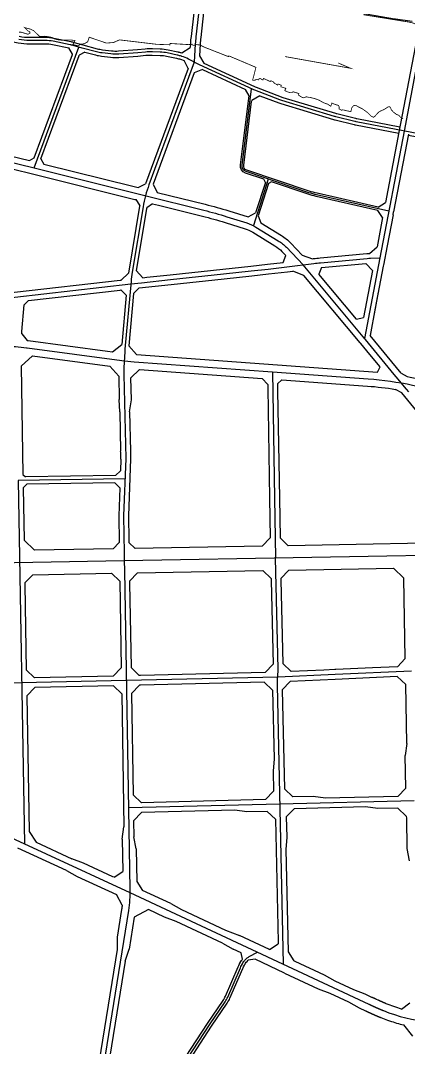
# Model space of a CAD drawing. Extents: x 529262 to 576451, y 2694391 to 2717535.
# Drawn here: x 545462 to 546417, y 2708469 to 2710997 of the extents above; entities that cross this region are included whole.
import ezdxf

# ---------------------------------------------------------------- set-up
doc = ezdxf.new("R2010")
doc.units = 0
for name, color, linetype in [('RD-中线', 40, 'Continuous'), ('RD-红线', 7, 'Continuous'), ('河流', 4, 'Continuous')]:
    doc.layers.add(name, color=color, linetype=linetype)

msp = doc.modelspace()

# ---------------------------------------------------------------- linework, layer by layer
at = {"layer": 'RD-中线', "linetype": 'Continuous', "flags": 128}
for points in [[(547865.715, 2710864.877, 0), (547866.042, 2710864.171)], [(546507.259, 2708530.041, 0), (546507.703, 2708530.02)], [(547179.742, 2708476.771, 0), (547180.253, 2708476.772)], [(545909.15, 2711092.044), (545893.931, 2710956.326, 0.01410633), (545892.52, 2710939.461), (545890.043, 2710894.674)], [(545890.043, 2710894.674), (545778.548, 2710592.627, 0.0471695), (545764.064, 2710538.038), (545737.309, 2710377.44, 0.01883563), (545734.438, 2710355.029), (545719.441, 2710188.366, 0.00791733), (545718.973, 2710182.05), (545716.629, 2710141.737, 0.02042539), (545716.348, 2710125.406), (545721.226, 2709918.855), (545715.98, 2709778.027), (545717.509, 2709686.149, 0.0000548), (545717.511, 2709686.039), (545717.831, 2709667.062)], [(546368.923, 2710527.463), (546191.352, 2710567.721, -0.02522084), (546171.937, 2710573.165), (546017.807, 2710624.894, -0.3568817), (546007.695, 2710640.973), (546031.126, 2710828.682)], [(544662.65, 2710238.161, -0.02273281), (544717.159, 2710236.627), (545134.255, 2710205.783, 0.01345122), (545295.463, 2710198.214), (545422.694, 2710195.668, -0.027271), (545477.044, 2710191.609, -0.00116986), (545478.9, 2710191.364), (545711.401, 2710160.08, 0.01533597), (545741.903, 2710156.925), (546082.349, 2710132.23)], [(546082.349, 2710132.23), (546317.978, 2710115.138, -0.06918977), (546533.464, 2710069.08), (546890.709, 2709939.19, 0.07408728), (546977.351, 2709921.552), (547233.041, 2709908.008)], [(546109.487, 2708674.211), (546094.577, 2709361.158, -0.0262683), (546095.063, 2709376.901), (546095.759, 2709385.24, 0.0262683), (546096.245, 2709400.983), (546090.323, 2709673.807)], [(545717.831, 2709667.062), (545718.233, 2709643.188, 0.00004036), (545718.235, 2709643.107), (545731.58, 2708859.048)], [(545731.58, 2708859.048, -0.0442731), (545727.794, 2708806.159), (545653.962, 2708348.529)], [(545731.047, 2708850.547), (546319.385, 2708576.408), (546319.788, 2708576.22, 0.00000412), (546320.191, 2708576.032, 0.00000741), (546320.594, 2708575.844, 0.00001058), (546320.997, 2708575.657, 0.00001372), (546321.4, 2708575.469, 0.00001684), (546321.803, 2708575.281, 0.00001994), (546322.206, 2708575.094, 0.00002305), (546322.608, 2708574.906, 0.00002614), (546323.011, 2708574.719, 0.00002924), (546323.414, 2708574.531, 0.00003233), (546323.817, 2708574.344, 0.00003543), (546324.22, 2708574.156, 0.00003852), (546324.623, 2708573.969, 0.00004161), (546325.026, 2708573.782, 0.0000447), (546325.43, 2708573.595, 0.00004779), (546325.833, 2708573.408, 0.00005088), (546326.236, 2708573.22, 0.00005397), (546326.639, 2708573.034, 0.00005706), (546327.042, 2708572.847, 0.00006015), (546327.446, 2708572.66, 0.00006323), (546327.849, 2708572.473, 0.00006632), (546328.252, 2708572.287, 0.00006941), (546328.656, 2708572.1, 0.0000725), (546329.059, 2708571.914, 0.00007559), (546329.463, 2708571.728, 0.00007867), (546329.866, 2708571.542, 0.00008176), (546330.27, 2708571.356, 0.00008485), (546330.674, 2708571.17, 0.00008794), (546331.078, 2708570.984, 0.00009102), (546331.481, 2708570.799, 0.00009411), (546331.885, 2708570.613, 0.0000972), (546332.289, 2708570.428, 0.00010028), (546332.693, 2708570.243, 0.00010337), (546333.098, 2708570.058, 0.00010646), (546333.502, 2708569.873, 0.00010955), (546333.906, 2708569.689, 0.00011263), (546334.311, 2708569.504, 0.00011572), (546334.715, 2708569.32, 0.00011881), (546335.12, 2708569.136, 0.00012189), (546335.524, 2708568.952, 0.00012498), (546335.929, 2708568.768, 0.00012807), (546336.334, 2708568.585, 0.00013115), (546336.739, 2708568.402, 0.00013424), (546337.144, 2708568.219, 0.00013733), (546337.549, 2708568.036, 0.00014042), (546337.954, 2708567.854, 0.0001435), (546338.359, 2708567.671, 0.00014659), (546338.765, 2708567.489, 0.00014968), (546339.17, 2708567.307, 0.00015276), (546339.576, 2708567.126, 0.00015585), (546339.982, 2708566.944, 0.00015894), (546340.388, 2708566.763, 0.00016202), (546340.794, 2708566.582, 0.00016511), (546341.2, 2708566.402, 0.0001682), (546341.606, 2708566.222, 0.00017128), (546342.012, 2708566.042, 0.00017437), (546342.419, 2708565.862, 0.00017746), (546342.825, 2708565.682, 0.00018054), (546343.232, 2708565.503, 0.00018363), (546343.639, 2708565.324, 0.00018672), (546344.046, 2708565.146, 0.0001898), (546344.453, 2708564.967, 0.00019289), (546344.86, 2708564.79, 0.00019598), (546345.268, 2708564.612, 0.00019906), (546345.675, 2708564.435, 0.00020215), (546346.083, 2708564.258, 0.00020524), (546346.491, 2708564.081, 0.00020832), (546346.899, 2708563.905, 0.00021141), (546347.307, 2708563.729, 0.0002145), (546347.715, 2708563.553, 0.00021758), (546348.124, 2708563.378, 0.00022067), (546348.532, 2708563.203, 0.00022375), (546348.941, 2708563.028, 0.00022684), (546349.35, 2708562.854, 0.00022993), (546349.759, 2708562.68, 0.00023301), (546350.168, 2708562.507, 0.0002361), (546350.578, 2708562.334, 0.00023919), (546350.987, 2708562.161, 0.00024227), (546351.397, 2708561.989, 0.00024536), (546351.807, 2708561.817, 0.00024845), (546352.217, 2708561.646, 0.00025153), (546352.627, 2708561.475, 0.00025462), (546353.037, 2708561.304, 0.00025771), (546353.448, 2708561.134, 0.00026079), (546353.859, 2708560.964, 0.00026388), (546354.27, 2708560.795, 0.00026697), (546354.681, 2708560.626, 0.00027005), (546355.092, 2708560.457, 0.00027314), (546355.503, 2708560.289, 0.00027623), (546355.915, 2708560.122, 0.07238842), (546467.789, 2708532.564, -0.00027623)]]:
    msp.add_lwpolyline(points, format="xyb", dxfattribs=at)
for points in [[(546458.658, 2710998.91), (546406.516, 2710724.587)], [(546406.516, 2710724.587), (546347.033, 2710412.678)], [(546071.817, 2710606.767), (546035.49, 2710492.198)], [(546347.033, 2710412.678), (546309.271, 2710214.664)], [(545456.633, 2709864.524), (545471.857, 2708970.226)], [(546425.077, 2709395.672), (546236.768, 2709387.273), (546096.677, 2709381.099), (545722.351, 2709372.329)], [(545722.351, 2709372.329), (545464.728, 2709366.759), (545195.727, 2709359.804), (545073.987, 2709357.175)], [(546431.285, 2709076.384), (546100.934, 2709068.277), (545728.175, 2709059.131)], [(545318.414, 2709041.076), (545731.047, 2708850.547)]]:
    msp.add_lwpolyline(points, dxfattribs=at)
at = {"layer": 'RD-中线', "linetype": 'Continuous'}
for points in [[(546464.029, 2710714.019), (546288.814, 2710747.709, -0.01286934), (546285.295, 2710748.48), (546238.835, 2710759.921, -0.01286934), (546235.36, 2710760.872), (546105.685, 2710799.98, -0.01776387), (546100.978, 2710801.584), (546039.29, 2710825.083, -0.01776387), (546034.709, 2710827.017), (545903.261, 2710888.1, -0.00754984), (545899.998, 2710889.677), (545875.533, 2710901.957, 0.03627477), (545859.468, 2710908.612), (545858.325, 2710908.991, 0.02236969), (545849.718, 2710911.423, 0.00551352), (545847.566, 2710911.904), (545823.713, 2710916.954, 0.04491572), (545805.91, 2710919.081), (545787.012, 2710919.631, 0.04225179), (545770.143, 2710919.357), (545750.688, 2710917.392), (545704.114, 2710914.04, -0.04784591), (545685.025, 2710914.493), (545662.944, 2710917.142, -0.03487332), (545649.26, 2710919.76), (545613.742, 2710929.164), (545591.87, 2710935.41, 0.01951895), (545584.287, 2710937.259), (545542.78, 2710945.677, 0.05007007), (545522.902, 2710947.673), (545484.942, 2710947.673, -0.04544068), (545457.846, 2710950.141)], [(545717.827, 2709667.062), (543423.108, 2709625.377, -0.04854963), (543365.166, 2709629.956), (541235.627, 2710008.415)], [(549232.671, 2709224.473), (549127.751, 2709224.959, -0.07773036), (548700.587, 2709293.801), (548234.481, 2709445.647, -0.00241198), (548225.322, 2709448.68), (547829.908, 2709581.729, 0.03180471), (547584.335, 2709647.318), (547516.825, 2709660.821, 0.04076391), (547387.471, 2709675.884), (547173.199, 2709683.266, 0.00380702), (547164.065, 2709683.511), (547013.533, 2709686.404, 0.00491627), (547001.735, 2709686.514), (546784.388, 2709686.416, 0.00447514), (546779.018, 2709686.366), (546641.895, 2709683.849, -0.00004733), (546641.838, 2709683.848), (545717.831, 2709667.062)], [(545756.263, 2708287.869), (545818.22, 2708362.816), (545844.65, 2708398.002, 0.01728267), (545847.42, 2708401.968), (545927.281, 2708525.168), (545966.029, 2708581.979, 0.04719187), (545972.399, 2708593.522), (546003.819, 2708665.825, -0.01988451), (546006.238, 2708670.837), (546008.513, 2708675.108, -0.00101123), (546008.647, 2708675.358, -0.01927111), (546011.383, 2708680.006, -0.06109378), (546016.047, 2708685.627), (546019.021, 2708688.432, -0.06466787), (546025.279, 2708692.965), (546045.57, 2708703.993)]]:
    msp.add_lwpolyline(points, format="xyb", dxfattribs=at)
at = {"layer": 'RD-中线'}
for points in [[(545495.661, 2710634.112), (545605.448, 2710931.532)], [(546347.033, 2710412.678), (546347.788, 2710412.705)], [(546387.251, 2710120.23), (546382.462, 2710126.03)], [(546412.801, 2710089.278), (546387.251, 2710120.23)], [(546417.853, 2710083.157), (546412.801, 2710089.278)], [(545719.354, 2709868.59), (545456.633, 2709864.524)], [(546087.546, 2709821.131), (546089.999, 2709674.259)]]:
    msp.add_lwpolyline(points, dxfattribs=at)
for points in [[(545211.993, 2710700.06), (545234.195, 2710695.685, -0.00446922), (545236.821, 2710695.143), (545303.416, 2710680.781, -0.0065006), (545307.217, 2710679.91), (545495.667, 2710634.11), (545768.724, 2710566.011)], [(545768.724, 2710566.011), (545913.513, 2710530.036, -0.01477346), (545970.405, 2710514.103), (546019.402, 2710498.805, -0.06207154), (546041.919, 2710488.571), (546096.552, 2710455.031, -0.06525728), (546116.748, 2710438.668), (546157.792, 2710395.446)], [(545733.87, 2710348.713), (545760.004, 2710351.517), (545831.686, 2710359.235), (545961.97, 2710373.294), (546030.328, 2710380.621), (546071.749, 2710385.092), (546117.78, 2710390.384), (546184.673, 2710398.846, -0.00829452), (546201.162, 2710400.655), (546315.717, 2710411.299, -0.01405931), (546324.134, 2710411.843), (546347.033, 2710412.678)], [(546382.462, 2710126.03), (546311.704, 2710211.748, 0.00183682), (546310.295, 2710213.442), (546157.792, 2710395.446)], [(545178.992, 2710298.772), (545204.782, 2710294.876, 0.06415831), (545243.11, 2710294.039), (545448.571, 2710315.969), (545733.87, 2710348.713)]]:
    msp.add_lwpolyline(points, format="xyb", dxfattribs=at)
at = {"layer": 'RD-中线', "flags": 128}
msp.add_lwpolyline([(546082.349, 2710132.23), (546087.546, 2709821.131)], dxfattribs=at)
at = {"layer": 'RD-中线', "linetype": 'Continuous'}
msp.add_lwpolyline([(545717.831, 2709667.062), (545717.827, 2709667.062)], dxfattribs=at)
at = {"layer": 'RD-红线', "linetype": 'Continuous'}
for p, q in [((545706.508, 2710033.815), (545705.549, 2710063.8)), ((545959.428, 2708726.48), (545985.671, 2708711.77)), ((546075.065, 2708710.384), (546072.034, 2708711.796)), ((546138.301, 2708680.919), (546135.269, 2708682.331))]:
    msp.add_line(p, q, dxfattribs=at)
at = {"layer": 'RD-红线'}
for p, q in [((545706.508, 2710033.815), (545708.798, 2709936.827)), ((545617.059, 2708923.281), (545588.879, 2708933.815)), ((545832.335, 2708823.529), (545858.57, 2708808.778)), ((545966.779, 2708758.358), (546001.087, 2708744.854))]:
    msp.add_line(p, q, dxfattribs=at)
at = {"layer": 'RD-红线', "linetype": 'Continuous', "flags": 128}
for points in [[(545894.3, 2711067.3), (545882.005, 2710957.663, 0.01410633), (545880.538, 2710940.123), (545879.984, 2710930.095)], [(545918.018, 2711063.443), (545905.856, 2710954.989, 0.01410633), (545904.501, 2710938.798), (545902.886, 2710909.587)], [(545286.098, 2710959.373), (545286.816, 2710959.316), (545362.579, 2710952.072, 0.01028433), (545375.212, 2710951.125), (545412.976, 2710949.077, -0.03187288), (545430.936, 2710946.949), (545456.401, 2710942.272, 0.04544068), (545484.942, 2710939.673), (545522.902, 2710939.673, -0.05007007), (545541.19, 2710937.837), (545581.483, 2710929.665)], [(545620.925, 2710918.986), (545647.213, 2710912.027, 0.03487332), (545661.992, 2710909.198), (545684.072, 2710906.55, 0.04784591), (545704.689, 2710906.06), (545751.377, 2710909.421), (545770.947, 2710911.398, -0.04266905), (545786.619, 2710911.639), (545805.677, 2710911.084, -0.04491572), (545822.056, 2710909.128), (545845.909, 2710904.077, -0.02788656), (545855.807, 2710901.397), (545865.251, 2710898.266)], [(545913.273, 2710892.27), (546038.08, 2710834.272, 0.01776387), (546042.137, 2710832.559), (546103.826, 2710809.06, 0.01776387), (546107.995, 2710807.639), (546237.67, 2710768.531, 0.01286934), (546240.748, 2710767.689), (546287.208, 2710756.248, 0.01286934), (546290.325, 2710755.565), (546396.316, 2710735.185)], [(546061.222, 2710606.104), (546016.534, 2710621.102, -0.3568817), (546003.726, 2710641.468), (546024.208, 2710805.561), (546024.92, 2710811.263)], [(546051.753, 2710811.775), (546098.13, 2710794.108, 0.01776387), (546103.375, 2710792.321), (546233.05, 2710753.213, 0.01286934), (546236.922, 2710752.153), (546283.382, 2710740.712, 0.01286934), (546287.304, 2710739.853), (546393.323, 2710719.467)], [(546342.821, 2710537.482), (546192.237, 2710571.622, -0.02522084), (546173.21, 2710576.957), (546019.08, 2710628.687, -0.3568817), (546011.664, 2710640.477), (546031.273, 2710797.572), (546031.528, 2710799.615)], [(546416.892, 2710714.936), (546462.518, 2710706.163, 0.01599056)], [(546342.331, 2710529.39), (546190.468, 2710563.82, -0.02522084), (546170.665, 2710569.373), (546080.185, 2710599.74)], [(545478.295, 2710209.596, -0.00051881), (545479.361, 2710209.459, -0.00116986), (545481.3, 2710209.203), (545676.328, 2710182.961), (545688.803, 2710181.283)], [(546105.572, 2710112.498), (546316.676, 2710097.185, -0.02214368), (546385.437, 2710089.124), (546385.587, 2710089.099)], [(546413.792, 2710120.666, -0.03995111), (546539.614, 2710085.997), (546896.859, 2709956.106, 0.07408728), (546978.303, 2709939.527), (547619.782, 2709905.548)], [(545712.568, 2708819.893, -0.00983799), (545711.011, 2708808.867), (545700.042, 2708740.88)], [(546400.417, 2708563.977, -0.02610094), (546362.787, 2708577.029, -0.00027623), (546362.394, 2708577.189, -0.00027314), (546362.001, 2708577.349, -0.00027005), (546361.608, 2708577.51, -0.00026697), (546361.215, 2708577.672, -0.00026388), (546360.821, 2708577.834, -0.00026079), (546360.428, 2708577.996, -0.00025771), (546360.035, 2708578.159, -0.00025462), (546359.642, 2708578.323, -0.00025153), (546359.249, 2708578.487, -0.00024845), (546358.855, 2708578.651, -0.00024536), (546358.462, 2708578.816, -0.00024227), (546358.069, 2708578.981, -0.00023919), (546357.675, 2708579.147, -0.0002361), (546357.282, 2708579.314, -0.00023301), (546356.888, 2708579.48, -0.00022993), (546356.494, 2708579.648, -0.00022684), (546356.101, 2708579.815, -0.00022375), (546355.707, 2708579.983, -0.00022067), (546355.313, 2708580.152, -0.00021758), (546354.92, 2708580.321, -0.0002145), (546354.526, 2708580.49, -0.00021141), (546354.132, 2708580.66, -0.00020832), (546353.738, 2708580.831, -0.00020524), (546353.344, 2708581.001, -0.00020215), (546352.949, 2708581.172, -0.00019906), (546352.555, 2708581.344, -0.00019598), (546352.161, 2708581.516, -0.00019289), (546351.767, 2708581.688, -0.0001898), (546351.372, 2708581.861, -0.00018672), (546350.978, 2708582.034, -0.00018363), (546350.583, 2708582.207, -0.00018054), (546350.188, 2708582.381, -0.00017746), (546349.794, 2708582.555, -0.00017437), (546349.399, 2708582.73, -0.00017128), (546349.004, 2708582.905, -0.0001682), (546348.609, 2708583.08, -0.00016511), (546348.214, 2708583.256, -0.00016202), (546347.819, 2708583.432, -0.00015894), (546347.423, 2708583.608, -0.00015585), (546347.028, 2708583.785, -0.00015276), (546346.632, 2708583.962, -0.00014968), (546346.237, 2708584.139, -0.00014659), (546345.841, 2708584.317, -0.0001435), (546345.445, 2708584.495, -0.00014042), (546345.05, 2708584.673, -0.00013733), (546344.654, 2708584.852, -0.00013424), (546344.257, 2708585.031, -0.00013115), (546343.861, 2708585.21, -0.00012807), (546343.465, 2708585.39, -0.00012498), (546343.068, 2708585.57, -0.00012189), (546342.672, 2708585.75, -0.00007274), (546342.429, 2708585.86), (546338.782, 2708587.529, -0.00001877), (546338.7, 2708587.566, -0.00008794), (546338.302, 2708587.749, -0.00008485), (546337.904, 2708587.932, -0.00008176), (546337.505, 2708588.116, -0.00007867), (546337.107, 2708588.3, -0.00007559), (546336.708, 2708588.484, -0.0000725), (546336.31, 2708588.668, -0.00006941), (546335.911, 2708588.852, -0.00006632), (546335.512, 2708589.036, -0.00006323), (546335.113, 2708589.221, -0.00006015), (546334.713, 2708589.406, -0.00005706), (546334.314, 2708589.591, -0.00005397), (546333.914, 2708589.777, -0.00005088), (546333.515, 2708589.962, -0.00004779), (546333.115, 2708590.148, -0.0000447), (546332.714, 2708590.333, -0.00004161), (546332.314, 2708590.519, -0.00003852), (546331.914, 2708590.706, -0.00003543), (546331.513, 2708590.892, -0.00003233), (546331.112, 2708591.078, -0.00002924), (546330.711, 2708591.265, -0.00002614), (546330.31, 2708591.452, -0.00002305), (546329.909, 2708591.638, -0.00001994), (546329.507, 2708591.825, -0.00001684), (546329.105, 2708592.013, -0.00001372), (546328.703, 2708592.2, -0.00001058), (546328.301, 2708592.387, -0.00000741), (546327.899, 2708592.575, -0.00000412), (546327.496, 2708592.762), (546311.058, 2708600.421), (546282.915, 2708611.053), (546237.058, 2708632.42), (546210.815, 2708647.13), (546138.301, 2708680.919), (546135.269, 2708682.331)]]:
    msp.add_lwpolyline(points, format="xyb", dxfattribs=at)
at = {"layer": 'RD-红线'}
for points in [[(545938.635, 2711079.229), (546070.117, 2711059.057, -0.03110652), (546077.647, 2711057.417), (546099.665, 2711051.166, 0.02177697), (546106.273, 2711049.597), (546137.812, 2711043.547, 0.00456304), (546139.213, 2711043.292), (546382.886, 2711001.144, 0.00919477), (546385.721, 2711000.707), (546426.438, 2710995.197)], [(545245.736, 2710708.566), (545306.578, 2710695.444, -0.0065006), (545310.76, 2710694.486), (545484.407, 2710652.284)], [(545247.204, 2710677.559), (545300.253, 2710666.119, -0.0065006), (545303.675, 2710665.334), (545492.081, 2710619.545), (545744.048, 2710556.705), (545746.737, 2710556.035)], [(545484.407, 2710652.284), (545496.149, 2710658.538, 0.38085938)], [(545512.558, 2710656.787), (545519.52, 2710643.621, 0.44657243)], [(546065.032, 2710598.603), (546061.222, 2710606.104, 0.40931236)], [(546080.185, 2710599.74), (546072.557, 2710595.865, 0.41913181)], [(545798.992, 2710573.946), (545917.13, 2710544.594, -0.01477346), (545974.875, 2710528.421), (546022.408, 2710513.581)], [(545787.61, 2710545.862), (545801.849, 2710542.324), (545909.896, 2710515.479, -0.01477346), (545965.934, 2710499.784), (546014.932, 2710484.487, -0.06207154), (546034.071, 2710475.788), (546088.705, 2710442.247, -0.06525728), (546105.871, 2710428.34), (546115.398, 2710418.307)], [(546353.749, 2710511.952), (546342.331, 2710529.39, 0.40414341)], [(546342.821, 2710537.482), (546360.872, 2710549.301, 0.42435593)], [(546022.408, 2710513.581), (546041.177, 2710523.366, 0.41291765)], [(546047.304, 2710516.223), (546053.755, 2710498.906, 0.34455264)], [(546053.755, 2710498.906), (546104.4, 2710467.814, -0.06525728), (546127.625, 2710448.997), (546155.55, 2710419.591)], [(546321.388, 2710423.735), (546340.02, 2710439.962, 0.34578669)], [(546109.288, 2710401.487), (546115.398, 2710418.307, 0.6185822)], [(546155.55, 2710419.591), (546181.069, 2710410.486, 0.23865175)], [(546181.069, 2710410.486), (546183.167, 2710410.751, -0.00829452), (546200.052, 2710412.603), (546314.607, 2710423.248, -0.01049217), (546321.388, 2710423.735, -0.01049217)], [(546159.778, 2710369.721), (546133.018, 2710380.216, 0.25512762)], [(546203.387, 2710388.81), (546196.647, 2710372.43, 0.60473479)], [(546328.818, 2710381.221), (546312.696, 2710398.967, 0.49915771)], [(545205.834, 2710307.096), (545211.116, 2710306.132, 0.05582698), (545241.837, 2710305.972), (545447.25, 2710327.896), (545707.204, 2710357.731), (545710.276, 2710358.084)], [(546347.69, 2710144.591), (546322.387, 2710175.244), (546300.137, 2710202.198, 0.00183682), (546298.798, 2710203.808), (546159.778, 2710369.721)], [(546289.409, 2710261.724), (546306.897, 2710266.273, 0.63243656)], [(545492.17, 2710171.416), (545463.84, 2710146.214, 0.45909524)], [(545704.184, 2710121.617), (545682.525, 2710145.803, 0.36883874)], [(545755.481, 2710137.892), (545734.04, 2710117.473, 0.44262657)], [(546399.209, 2710129.306), (546413.792, 2710120.666, 0.1746696)], [(546070.864, 2710101.314), (546056.951, 2710116.025, 0.38834733)], [(546105.572, 2710112.498), (546094.85, 2710102.357, 0.4405617)], [(546400.71, 2710080.363), (546385.437, 2710089.124, 0.18190218)], [(546668.556, 2709754.243), (546565.78, 2709881.889, 0.00493903), (546562.206, 2709886.24), (546480.905, 2709983.227, -0.00188807), (546479.383, 2709985.056), (546400.71, 2710080.362)], [(545468.377, 2709879.698), (545474.469, 2709873.801, 0.41376097)], [(545696.292, 2709877.234), (545708.098, 2709888.786, 0.39885778)], [(545477.798, 2709855.851), (545468.939, 2709846.699, 0.4146663)], [(545706.532, 2709846.757), (545694.355, 2709859.202, 0.42973791)], [(546390.425, 2709406.138), (546409.53, 2709426.504, 0.40682517)], [(545476.558, 2709399.114), (545496.987, 2709379.459, 0.41556082)], [(545690.738, 2709383.649), (545710.303, 2709403.984, 0.41286713)], [(545734.294, 2709404.746), (545754.759, 2709385.092, 0.41609036)], [(546064.459, 2709392.347), (546083.986, 2709412.776, 0.41370943)], [(546107.963, 2709414.074), (546128.839, 2709394.528, 0.42077241)], [(546082.844, 2709348.732), (546062.38, 2709368.292, 0.41471788)], [(546125.938, 2709370.377), (546106.823, 2709349.962, 0.40768498)], [(546410.764, 2709362.496), (546389.877, 2709382.09, 0.42164076)], [(545497.212, 2709355.459), (545477.647, 2709335.123, 0.41286759)], [(545711.392, 2709339.993), (545690.963, 2709359.648, 0.41556128)], [(545754.911, 2709361.089), (545735.383, 2709340.754, 0.41233925)], [(545739.624, 2709091.572), (545760.112, 2709071.918, 0.41641516)], [(546065.741, 2709079.417), (546085.245, 2709099.845, 0.41338525)], [(546112.126, 2709105.619), (546132.612, 2709086.06, 0.4150437)], [(546391.17, 2709087.403), (546410.676, 2709107.783, 0.41267612)], [(545760.22, 2709047.914), (545740.713, 2709027.58, 0.41201539)], [(546089.742, 2709030.935), (546069.256, 2709050.495, 0.41504236)], [(546136.127, 2709057.137), (546116.623, 2709036.709, 0.41338391)], [(546412.006, 2709038.794), (546391.519, 2709058.403, 0.41575268)], [(545483.331, 2709001.234), (545500.75, 2708974.508, 0.28787932)], [(545692.556, 2708888.422), (545713.842, 2708902.295, 0.55294002)], [(545748.257, 2708878.17), (545762.695, 2708855.934, 0.2869411)], [(545712.568, 2708819.893), (545698.23, 2708845.598, 0.32552546)], [(545777.649, 2708808.698), (545742.41, 2708790.019, 0.49759335)], [(546075.065, 2708710.384), (546096.397, 2708724.306, 0.55560351)], [(546120.834, 2708704.45), (546135.269, 2708682.331, 0.28567465)], [(546112.438, 2708652.702), (546195.399, 2708614.046), (546223.542, 2708603.415), (546269.4, 2708582.047), (546295.642, 2708567.337), (546311.677, 2708559.865), (546312.08, 2708559.677, 0.00000412), (546312.483, 2708559.49, 0.00000741), (546312.887, 2708559.302, 0.00001058), (546313.29, 2708559.114, 0.00001372), (546313.694, 2708558.926, 0.00001684), (546314.098, 2708558.737, 0.00001994), (546314.502, 2708558.549, 0.00002305), (546314.907, 2708558.361, 0.00002614), (546315.312, 2708558.173, 0.00002924), (546315.717, 2708557.984, 0.00003233), (546316.122, 2708557.796, 0.00003543), (546316.527, 2708557.607, 0.00003852), (546316.933, 2708557.419, 0.00004161), (546317.338, 2708557.23, 0.0000447), (546317.745, 2708557.042, 0.00004779), (546318.151, 2708556.853, 0.00005088), (546318.557, 2708556.664, 0.00005397), (546318.964, 2708556.476, 0.00005706), (546319.371, 2708556.287, 0.00006015), (546319.778, 2708556.099, 0.00006323), (546320.186, 2708555.91, 0.00006632), (546320.594, 2708555.721, 0.00006941), (546321.002, 2708555.533, 0.0000725), (546321.41, 2708555.344, 0.00007559), (546321.819, 2708555.156, 0.00007867), (546322.228, 2708554.967, 0.00008176), (546322.637, 2708554.779, 0.00008485), (546323.046, 2708554.59, 0.00008794), (546323.456, 2708554.402, 0.00009102), (546323.865, 2708554.214, 0.00009411), (546324.276, 2708554.025, 0.0000972), (546324.686, 2708553.837, 0.00010028), (546325.097, 2708553.649, 0.00010337), (546325.508, 2708553.461, 0.00010646), (546325.919, 2708553.273, 0.00010955), (546326.331, 2708553.085, 0.00011263), (546326.743, 2708552.897, 0.00011572), (546327.155, 2708552.71, 0.00011881), (546327.567, 2708552.522, 0.00012189), (546327.98, 2708552.334, 0.00012498), (546328.393, 2708552.147, 0.00012807), (546328.806, 2708551.96, 0.00013115), (546329.22, 2708551.773, 0.00013424), (546329.634, 2708551.586, 0.00013733), (546330.048, 2708551.399, 0.00014042), (546330.463, 2708551.212, 0.0001435), (546330.878, 2708551.025, 0.00014659), (546331.293, 2708550.839, 0.00014968), (546331.708, 2708550.653, 0.00015276), (546332.124, 2708550.466, 0.00015585), (546332.54, 2708550.28, 0.00015894), (546332.957, 2708550.095, 0.00016202), (546333.374, 2708549.909, 0.00016511), (546333.791, 2708549.723, 0.0001682), (546334.208, 2708549.538, 0.00017128), (546334.626, 2708549.353, 0.00017437), (546335.044, 2708549.168, 0.00017746), (546335.463, 2708548.984, 0.00018054), (546335.881, 2708548.799, 0.00018363), (546336.301, 2708548.615, 0.00018672), (546336.72, 2708548.431, 0.0001898), (546337.14, 2708548.247, 0.00019289), (546337.56, 2708548.063, 0.00019598), (546337.981, 2708547.88, 0.00019906), (546338.401, 2708547.697, 0.00020215), (546338.823, 2708547.514, 0.00020524), (546339.244, 2708547.331, 0.00020832), (546339.666, 2708547.149, 0.00021141), (546340.088, 2708546.967, 0.0002145), (546340.511, 2708546.785, 0.00021758), (546340.934, 2708546.604, 0.00022067), (546341.358, 2708546.422, 0.00022375), (546341.781, 2708546.241, 0.00022684), (546342.205, 2708546.061, 0.00022993), (546342.63, 2708545.88, 0.00023301), (546343.055, 2708545.7, 0.0002361), (546343.48, 2708545.521, 0.00023919), (546343.906, 2708545.341, 0.00024227), (546344.332, 2708545.162, 0.00024536), (546344.758, 2708544.983, 0.00024845), (546345.185, 2708544.805, 0.00025153), (546345.612, 2708544.627, 0.00025462), (546346.04, 2708544.449, 0.00025771), (546346.467, 2708544.272, 0.00026079), (546346.896, 2708544.094, 0.00026388), (546347.325, 2708543.918, 0.00026697), (546347.754, 2708543.741, 0.00027005), (546348.183, 2708543.566, 0.00027314), (546348.613, 2708543.39, 0.00027623), (546349.043, 2708543.215, 0.01086168), (546366.02, 2708536.741), (546370.879, 2708535.042, 0.02169813), (546405.68, 2708524.774)], [(546400.417, 2708563.977), (546420.861, 2708579.655, 0.5053714)], [(546428.414, 2708497.041), (546405.68, 2708524.774, 0.33172201)]]:
    msp.add_lwpolyline(points, format="xyb", dxfattribs=at)
at = {"layer": 'RD-红线', "linetype": 'Continuous'}
for points in [[(545459.291, 2710958.009, 0.04544068), (545484.942, 2710955.673), (545522.902, 2710955.673, -0.05007007), (545544.371, 2710953.518), (545585.878, 2710945.099, -0.01951895), (545594.067, 2710943.102), (545615.864, 2710936.877), (545651.308, 2710927.494, 0.03487332), (545663.897, 2710925.085), (545685.978, 2710922.436, 0.04784591), (545703.54, 2710922.019), (545749.999, 2710925.363), (545769.339, 2710927.317, -0.0418818), (545787.398, 2710927.623), (545806.142, 2710927.077, -0.04491572), (545825.37, 2710924.781), (545849.223, 2710919.73, -0.00551352), (545851.548, 2710919.211, -0.01791327), (545859.011, 2710917.173), (545859.136, 2710917.12)], [(545590.355, 2710913.748), (545581.483, 2710929.665, 0.45992222)], [(545620.925, 2710918.986), (545606.596, 2710911.542, 0.38671042)], [(545859.136, 2710917.12), (545879.984, 2710930.095, 0.51986126)], [(545902.886, 2710909.587), (545913.273, 2710892.27, 0.30688274)], [(545874.602, 2710878.834), (545865.251, 2710898.266, 0.42404357)], [(545910.074, 2710876.113), (545889.681, 2710867.704, 0.43825869)], [(546024.92, 2710811.263), (546016.357, 2710826.724, 0.32584092)], [(546051.753, 2710811.775), (546031.528, 2710799.615, 0.48632005)], [(545752.118, 2710585.612), (545769.819, 2710594.972, 0.38257814)], [(545788.537, 2710593.698), (545798.992, 2710573.946, 0.44683742)], [(545755.67, 2710542.42), (545746.737, 2710556.035, 0.39116363)], [(545787.61, 2710545.862), (545772.88, 2710536.188, 0.43738262)], [(545747.083, 2710381.34), (545763.485, 2710363.961, 0.49642173)], [(545710.276, 2710358.084), (545727.723, 2710374.667, 0.33456796)], [(545722.32, 2710320.783), (545709, 2710333.78, 0.47531272)], [(545754.128, 2710338.815), (545740.794, 2710325.246, 0.35762409)], [(545481.72, 2710307.694), (545471.13, 2710296.763, 0.35765025)], [(545688.803, 2710181.283), (545711.389, 2710199.312, 0.42716187)], [(545729.191, 2710196.294), (545747.663, 2710174.554, 0.41929974)], [(545471.135, 2709717.657), (545496.591, 2709693.087, 0.41461071)], [(546057.541, 2709703.396), (546077.171, 2709723.727, 0.4137233)], [(546101.171, 2709723.952), (546121.554, 2709704.29, 0.41498229)], [(545690.357, 2709696.648), (545705.079, 2709711.895, 0.41370461)], [(545729.074, 2709712.388), (545744.348, 2709697.64, 0.41472269)], [(546079.404, 2709623.851), (546059.042, 2709643.414, 0.41324012)], [(546123.018, 2709644.307), (546103.41, 2709623.876, 0.41490933)], [(546405.707, 2709624.765), (546380.228, 2709649.278, 0.41422635)], [(545492.552, 2709633.002), (545472.922, 2709612.665, 0.41381653)], [(545706.679, 2709616.907), (545686.314, 2709636.563, 0.41461117)], [(545750.303, 2709637.739), (545730.674, 2709617.402, 0.41381607)], [(545782.169, 2708328.625), (545813.506, 2708366.531), (545839.853, 2708401.606, 0.01728267), (545842.386, 2708405.232), (545922.285, 2708528.49), (545961.072, 2708585.36, 0.04719187), (545966.896, 2708595.914), (545998.316, 2708668.216, -0.01988451), (546000.943, 2708673.658), (546003.218, 2708677.929, -0.00101123), (546003.363, 2708678.2, -0.01927111), (546006.334, 2708683.247, -0.03210762), (546009.073, 2708686.966)], [(545795.965, 2708326.479), (545822.933, 2708359.101), (545849.448, 2708394.398, 0.01728267), (545852.455, 2708398.704), (545932.278, 2708521.845), (545970.986, 2708578.598, 0.04719187), (545977.902, 2708591.131), (546009.322, 2708663.434, -0.01988451), (546011.534, 2708668.016), (546013.809, 2708672.287, -0.00101123), (546013.931, 2708672.515, -0.01927111), (546016.433, 2708676.765, -0.06109378), (546020.164, 2708681.262), (546023.005, 2708683.942)], [(546009.073, 2708686.966), (546005.641, 2708702.464, 0.49349766)], [(546039.633, 2708686.626), (546023.005, 2708683.942, 0.30719502)]]:
    msp.add_lwpolyline(points, format="xyb", dxfattribs=at)
at = {"layer": 'RD-红线', "linetype": 'Continuous', "flags": 128}
for points in [[(546441.708, 2710973.999), (546393.795, 2710721.923)], [(545874.602, 2710878.834), (545769.819, 2710594.972)], [(545889.681, 2710867.704), (545788.537, 2710593.698)], [(545910.074, 2710876.113), (546016.357, 2710826.724)], [(546393.792, 2710721.923), (546360.872, 2710549.301)], [(546417.36, 2710717.391), (546380.909, 2710526.253)], [(546065.032, 2710598.603), (546041.177, 2710523.366)], [(546072.557, 2710595.865), (546047.304, 2710516.223)], [(545755.67, 2710542.42), (545755.214, 2710539.686), (545727.723, 2710374.667)], [(545772.88, 2710536.188), (545772.346, 2710532.987), (545747.083, 2710381.34)], [(546353.749, 2710511.952), (546340.02, 2710439.962)], [(546379.41, 2710518.394), (546364.884, 2710442.225), (546355.881, 2710395.014)], [(546379.41, 2710518.394), (546380.909, 2710526.253)], [(546357.243, 2710402.157), (546355.302, 2710391.979), (546335.584, 2710288.581)], [(546328.818, 2710381.221), (546306.897, 2710266.273)], [(545740.794, 2710325.246), (545729.191, 2710196.294)], [(546343.166, 2710328.341), (546332.967, 2710274.862)], [(545722.32, 2710320.783), (545711.389, 2710199.312)], [(545465.246, 2710225.714), (545465.742, 2710231.712), (545471.13, 2710296.763)], [(546335.584, 2710288.581), (546322.85, 2710221.808)], [(545492.17, 2710171.416), (545682.525, 2710145.803)], [(545463.84, 2710146.214), (545468.377, 2709879.698)], [(545755.481, 2710137.892), (546056.951, 2710116.025)], [(545704.184, 2710121.617), (545705.549, 2710063.8)], [(545730.523, 2710033.434), (545732.792, 2709937.394)], [(545709.149, 2709917), (545708.098, 2709888.786)], [(545733.218, 2709918.408), (545727.984, 2709777.903), (545728.991, 2709717.396), (545729.074, 2709712.388)], [(545468.939, 2709846.699), (545471.133, 2709717.784), (545471.135, 2709717.657)], [(545706.532, 2709846.757), (545703.976, 2709778.151), (545705.077, 2709712.021), (545705.079, 2709711.895)], [(545690.357, 2709696.648), (545496.591, 2709693.087)], [(546057.541, 2709703.396), (545744.348, 2709697.64)], [(546624.568, 2709714.013), (546121.554, 2709704.29)], [(545750.303, 2709637.739), (546059.042, 2709643.414)], [(546123.018, 2709644.307), (546380.228, 2709649.278)], [(545492.552, 2709633.002), (545686.314, 2709636.563)], [(545706.679, 2709616.907), (545710.303, 2709403.984)], [(545730.674, 2709617.402), (545730.757, 2709612.536), (545734.294, 2709404.746)], [(546079.404, 2709623.851), (546079.51, 2709618.995), (546083.986, 2709412.776)], [(546103.41, 2709623.876), (546103.51, 2709619.269), (546107.963, 2709414.074)], [(546409.53, 2709426.504), (546405.707, 2709624.765)], [(545472.922, 2709612.665), (545473.005, 2709607.799), (545476.558, 2709399.114)], [(546064.459, 2709392.347), (545757.758, 2709385.162), (545754.759, 2709385.092)], [(546238.563, 2709399.365), (546236.233, 2709399.261), (546208.873, 2709398.055), (546128.839, 2709394.528)], [(546328.856, 2709403.392), (546238.563, 2709399.365)], [(546390.425, 2709406.138), (546328.856, 2709403.392)], [(545690.738, 2709383.649), (545496.987, 2709379.459)], [(546062.38, 2709368.292), (545757.911, 2709361.159), (545754.911, 2709361.089)], [(546389.877, 2709382.09), (546237.302, 2709375.285), (546125.938, 2709370.377)], [(545690.963, 2709359.648), (545497.212, 2709355.459)], [(545711.392, 2709339.993), (545716.969, 2709012.364)], [(545735.383, 2709340.754), (545739.624, 2709091.572)], [(546413.554, 2709217.859), (546410.764, 2709362.496)], [(545477.647, 2709335.123), (545483.331, 2709001.234)], [(546413.554, 2709217.859), (546409.134, 2709187.742)], [(546410.676, 2709107.783), (546409.133, 2709187.768)], [(546182.597, 2709087.286), (546132.612, 2709086.06)], [(546212.711, 2709083.024), (546182.597, 2709087.286)], [(546391.17, 2709087.403), (546212.711, 2709083.024)], [(546311.421, 2709061.439), (546136.127, 2709057.137)], [(546341.534, 2709057.176), (546311.421, 2709061.439)], [(545989.577, 2709053.541), (545760.22, 2709047.914)], [(546019.271, 2709049.268), (545989.577, 2709053.541)], [(546069.256, 2709050.495), (546019.271, 2709049.268)], [(546391.519, 2709058.403), (546341.534, 2709057.176)], [(546412.006, 2709038.794), (546412.108, 2709033.529), (546413.549, 2708958.809)], [(545712.48, 2708982.284), (545716.969, 2709012.364)], [(545740.713, 2709027.58), (545741.386, 2708988.069)], [(545746.896, 2708958.158), (545741.386, 2708988.069)], [(545500.75, 2708974.508), (545588.879, 2708933.815)], [(545712.48, 2708982.284), (545713.842, 2708902.295)], [(545746.896, 2708958.158), (545748.257, 2708878.17)], [(546413.549, 2708958.809), (546419.126, 2708928.911)], [(545575.412, 2708904.787), (545601.704, 2708890.168), (545698.23, 2708845.598)], [(545959.428, 2708726.48), (545845.109, 2708779.748), (545816.902, 2708790.408), (545777.649, 2708808.698)], [(545858.57, 2708808.779), (545966.779, 2708758.358)], [(545742.41, 2708790.019), (545729.668, 2708711.041)], [(545700.042, 2708740.88), (545700.2, 2708710.467)], [(545700.2, 2708710.467), (545642.098, 2708350.335)], [(545719.953, 2708682.22), (545729.668, 2708711.041)], [(546005.641, 2708702.464), (545985.671, 2708711.77)], [(545719.953, 2708682.22), (545665.825, 2708346.722)], [(546112.438, 2708652.702), (546039.633, 2708686.626)]]:
    msp.add_lwpolyline(points, dxfattribs=at)
at = {"layer": 'RD-红线'}
for points in [[(545496.149, 2710658.538), (545590.25, 2710913.463), (545590.355, 2710913.748)], [(545512.558, 2710656.787), (545606.383, 2710910.964), (545606.596, 2710911.542)], [(545519.52, 2710643.621), (545741.914, 2710588.157), (545752.118, 2710585.612)], [(545763.485, 2710363.961), (545773.131, 2710365), (545830.402, 2710371.166), (545960.683, 2710385.225), (546029.049, 2710392.552), (546070.42, 2710397.018), (546109.288, 2710401.487)], [(545754.128, 2710338.815), (545832.971, 2710347.303), (545963.258, 2710361.363), (546031.607, 2710368.689), (546073.078, 2710373.166), (546119.218, 2710378.47), (546133.018, 2710380.216)], [(546203.387, 2710388.81), (546312.696, 2710398.967)], [(546289.409, 2710261.724), (546196.647, 2710372.43)], [(545481.72, 2710307.694), (545707.625, 2710333.622), (545709, 2710333.78)], [(545465.246, 2710225.714), (545478.295, 2710209.596)], [(546399.209, 2710129.306), (546322.85, 2710221.809)], [(546340.942, 2710131.519), (546347.69, 2710144.591)], [(545730.523, 2710033.434), (545735.314, 2710063.556), (545734.04, 2710117.473)], [(545709.149, 2709917), (545708.959, 2709924.81)], [(545732.792, 2709937.394), (545732.959, 2709924.886), (545733.218, 2709918.408)], [(545696.292, 2709877.234), (545474.469, 2709873.801)], [(545694.355, 2709859.202), (545477.798, 2709855.851)], [(546075.547, 2709820.931), (546077.171, 2709723.727)], [(546099.544, 2709821.332), (546101.171, 2709723.952)], [(546082.844, 2709348.732), (546086.509, 2709179.891)], [(546106.823, 2709349.962), (546112.126, 2709105.619)], [(546086.509, 2709179.891), (546084.16, 2709149.833)], [(546084.16, 2709149.833), (546085.245, 2709099.845)], [(546065.741, 2709079.417), (545760.112, 2709071.918)], [(546116.623, 2709036.709), (546117.708, 2708986.721)], [(546089.742, 2709030.935), (546096.277, 2708729.833), (546096.397, 2708724.306)], [(546117.708, 2708986.727), (546115.36, 2708956.663)], [(546115.36, 2708956.663), (546115.36, 2708956.64), (546120.821, 2708705.052), (546120.834, 2708704.45)]]:
    msp.add_lwpolyline(points, dxfattribs=at)
at = {"layer": 'RD-红线', "flags": 128}
for points in [[(545747.663, 2710174.554), (546340.942, 2710131.519)], [(546070.864, 2710101.314), (546070.868, 2710101.072), (546071.02, 2710091.929), (546075.547, 2709820.931)], [(546094.85, 2710102.357), (546094.854, 2710102.103), (546095.128, 2710085.701), (546099.544, 2709821.332)], [(545692.556, 2708888.422), (545689.531, 2708889.818), (545617.059, 2708923.281)], [(545832.318, 2708823.493), (545762.695, 2708855.934)], [(546075.065, 2708710.384), (546001.087, 2708744.854)]]:
    msp.add_lwpolyline(points, dxfattribs=at)
at = {"layer": 'RD-红线', "linetype": 'Continuous'}
msp.add_lwpolyline([(545575.412, 2708904.787), (545494.74, 2708942.036), (545455.601, 2708960.108)], dxfattribs=at)
at = {"layer": 'RD-红线'}
msp.add_arc((545120.962, 2709922.943), 588, 0.181855, 1.353, dxfattribs=at)
at = {"layer": '河流', "color": 4, "const_width": 2}
for points in [[(546306.116, 2711011.14), (546416.92, 2710993.268), (546425.49, 2710991.524), (546430.837, 2710989.855), (546436.519, 2710986.85), (546441.198, 2710982.509), (546442.534, 2710976.834), (546444.206, 2710970.156), (546444.987, 2710969.856)], [(545541.561, 2710954.856), (545528.633, 2710957.329), (545520.657, 2710958.153), (545512.13, 2710957.878), (545508.829, 2710958.153), (545494.527, 2710971.892), (545486.275, 2710975.739), (545474.723, 2710978.761), (545472.247, 2710979.586), (545479.674, 2710971.892), (545485.175, 2710968.869), (545485.175, 2710965.297), (545480.499, 2710963.099), (545472.247, 2710965.572), (545463.721, 2710968.045), (545458.77, 2710968.045)], [(546404.121, 2710755.182), (546399.819, 2710756.758), (546394.951, 2710762.084), (546392.633, 2710764.168), (546388.461, 2710765.326), (546381.044, 2710770.883), (546375.017, 2710777.135), (546373.394, 2710781.767), (546371.54, 2710784.314), (546369.454, 2710784.777), (546366.441, 2710783.851), (546362.964, 2710781.535), (546357.633, 2710778.062), (546349.288, 2710774.357), (546344.421, 2710771.578), (546340.248, 2710767.41), (546336.308, 2710763.01), (546334.454, 2710760.926), (546331.745, 2710758.638), (546325.487, 2710761.416), (546318.302, 2710768.826), (546313.202, 2710772.994), (546303.003, 2710779.941), (546295.818, 2710783.415), (546289.791, 2710786.888), (546283.765, 2710788.046), (546280.52, 2710785.499), (546277.97, 2710782.025), (546276.811, 2710778.32), (546275.42, 2710772.531), (546262.904, 2710775.31), (546258.036, 2710776.699), (546254.559, 2710776.931), (546252.241, 2710776.005), (546248.996, 2710778.089), (546246.91, 2710779.015), (546246.678, 2710784.572), (546245.056, 2710788.046), (546239.029, 2710789.435), (546228.717, 2710793.67), (546226.167, 2710785.797), (546218.518, 2710790.891), (546208.087, 2710794.596), (546197.193, 2710800.848), (546185.372, 2710805.016), (546175.173, 2710807.563), (546170.305, 2710808.026), (546166.133, 2710809.184), (546159.643, 2710806.637), (546156.166, 2710807.332), (546150.371, 2710810.805), (546146.518, 2710813.447), (546147.676, 2710817.152), (546133.074, 2710821.552), (546130.292, 2710819.236), (546125.656, 2710819.236), (546119.63, 2710821.32), (546114.53, 2710823.636), (546112.908, 2710825.025), (546115.458, 2710829.888), (546103.173, 2710833.824), (546104.332, 2710837.529), (546096.219, 2710840.54), (546095.292, 2710837.993), (546085.557, 2710843.55), (546086.252, 2710844.939), (546078.603, 2710848.876), (546077.212, 2710846.56), (546060.755, 2710854.202), (546059.022, 2710850.571), (546051.836, 2710854.276), (546048.823, 2710852.655), (546047.664, 2710850.571), (546045.114, 2710852.192), (546042.333, 2710851.961), (546040.479, 2710850.34), (546036.075, 2710849.413), (546033.757, 2710850.108), (546041.869, 2710881.6), (545975.231, 2710909.77), (545974.304, 2710907.918), (545914.734, 2710931.305), (545907.78, 2710934.778), (545904.767, 2710936.631), (545898.972, 2710937.094), (545896.267, 2710937.796), (545892.558, 2710936.638), (545891.399, 2710936.407), (545888.618, 2710935.481), (545884.677, 2710937.333), (545884.677, 2710938.491), (545875.638, 2710937.565), (545868.22, 2710938.028), (545830.207, 2710940.343), (545829.975, 2710937.101), (545797.756, 2710938.259), (545705.808, 2710949.202), (545691.1, 2710942.701), (545673.948, 2710941.311), (545631.298, 2710955.668), (545627.687, 2710944.371), (545624.905, 2710943.213), (545620.501, 2710940.203), (545616.097, 2710939.277), (545610.998, 2710939.277), (545607.289, 2710936.498), (545603.658, 2710934.607), (545591.295, 2710937.656), (545596.163, 2710947.613), (545585.732, 2710949.002), (545565.567, 2710948.076), (545552.818, 2710949.697), (545544.937, 2710952.012), (545541.924, 2710953.865), (545541.561, 2710954.856)]]:
    msp.add_lwpolyline(points, dxfattribs=at)
at = {"layer": '河流', "const_width": 2}
msp.add_lwpolyline([(546113.762, 2710908.058), (546274.552, 2710879.368), (546244.592, 2710892.267)], dxfattribs=at)

doc.saveas('drawing.dxf')
